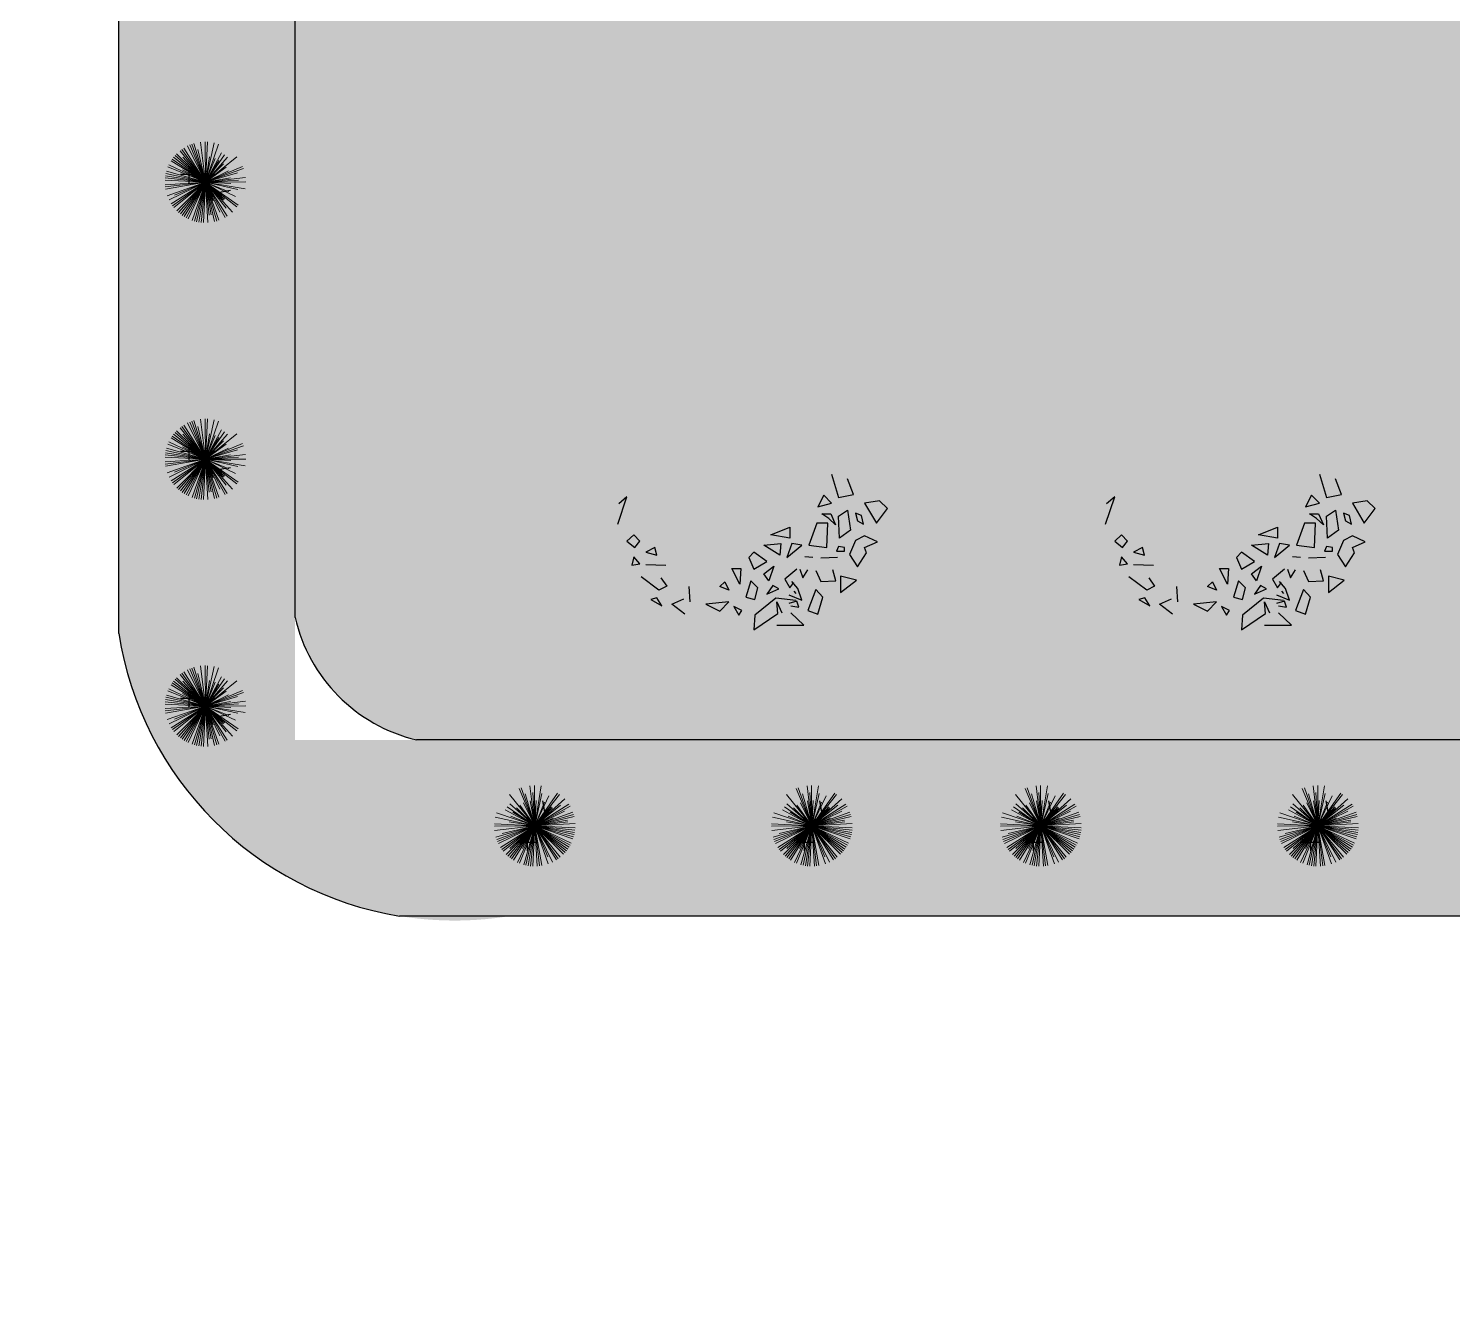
# Model space of a CAD drawing. Header units: millimetres. Extents: x -1544140 to 7445918, y -1294905 to 2019878.
# Drawn here: x 1799601 to 1805004, y 49697 to 54579 of the extents above; entities that cross this region are included whole.
import ezdxf

# ---------------------------------------------------------------- set-up
doc = ezdxf.new("R2010")
doc.units = ezdxf.units.MM
doc.header["$MEASUREMENT"] = 0
doc.layers.add('marc det', color=74, linetype='Continuous', lineweight=18)
picture_1 = doc.add_image_def('image5.png', size_in_pixel=(1482, 826))

msp = doc.modelspace()

# ---------------------------------------------------------------- hatches: boundary and pattern name
at = {"true_color": 0x8dc133, "transparency": 33554687}
h = msp.add_hatch(color=65, dxfattribs=at)
h.dxf.hatch_style = 1
h.paths.add_polyline_path([(1810147.4, 52025.1, -0.388077), (1809423.5, 51209.9), (1801426.5, 51209.9, -0.416277), (1799943.5, 52282.1), (1799943.5, 57426, -0.394381), (1800888.2, 59071.8), (1808831.8, 59071.8, -0.352206), (1810147.4, 58038.5)])
h.paths.add_polyline_path([(1800612.1, 51878.5), (1800612.1, 58403.1), (1809478.7, 58403.1), (1809478.7, 51878.5)], flags=16)
at = {"true_color": 0xb8d93f, "transparency": 33554687}
h = msp.add_hatch(color=63, dxfattribs=at)
h.dxf.hatch_style = 1
h.paths.add_polyline_path([(1809478.7, 57948.7, 0.326949), (1808836.3, 58403.1), (1801005.5, 58403.1, 0.386529), (1800612.1, 57516.1), (1800612.1, 52343.8, 0.417198), (1801362, 51878.5), (1809374.1, 51878.5, 0.351898), (1809478.7, 52018.4)])
at = {"layer": 'marc det'}
for points in [[(1802082, 53245.1), (1801981.5, 53218.2), (1801948.4, 53175.8), (1801887.9, 53090.6), (1801824.1, 53083.2), (1801815.5, 53009.7), (1801840.1, 52978.7), (1801821.6, 52932), (1801751.1, 52799.8), (1801773.9, 52754), (1801812.7, 52697.1), (1801813.3, 52647), (1801736.4, 52617.5), (1801843.6, 52609.9), (1801830.3, 52560.7), (1801865, 52524.5), (1801869.4, 52478.7), (1801922.2, 52420.9), (1801939.5, 52356.2), (1801988.2, 52319.1), (1802023.6, 52326.1), (1802070.3, 52299.4), (1802091.4, 52239), (1802106.3, 52163), (1802122.7, 52220), (1802173.4, 52265.9), (1802237.1, 52246.1), (1802279.3, 52218.6), (1802331.1, 52235.9), (1802386.3, 52236), (1802421.6, 52196.3), (1802435.6, 52242.1), (1802493.5, 52275), (1802553.8, 52272.6), (1802616.8, 52302.9), (1802635.9, 52346.1), (1802669.3, 52363.4), (1802713.6, 52372.1), (1802729.3, 52432.6), (1802759.2, 52467.2), (1802840.3, 52476), (1802902.6, 52463.1), (1802849.5, 52499.3), (1802809.7, 52538.1), (1802811.7, 52574.4), (1802847.9, 52624.6), (1802877.5, 52684.2), (1802872.4, 52733.4), (1802881, 52853.5), (1802981.1, 52905.5), (1802858.5, 52897.5), (1802824.5, 52953.6), (1802818.8, 53006.2), (1802781.7, 53077.9), (1802737.4, 53115.8), (1802717, 53172.7), (1802671.7, 53192.5), (1802612.8, 53234.8), (1802564.2, 53230), (1802565.5, 53311.5), (1802513.8, 53247.5), (1802494.7, 53297.6), (1802469.2, 53310.5), (1802407.7, 53328.6), (1802394.9, 53313.8), (1802281.5, 53305.9), (1802250.2, 53324.8), (1802194.7, 53303.1), (1802152.1, 53309.1), (1802108.9, 53365.2), (1802068.8, 53429), (1802085.4, 53367.7), (1802102.4, 53281.4)], [(1803932.5, 53245.1), (1803832, 53218.2), (1803799, 53175.8), (1803738.4, 53090.6), (1803674.7, 53083.2), (1803666.1, 53009.7), (1803690.6, 52978.7), (1803672.2, 52932), (1803601.6, 52799.8), (1803624.4, 52754), (1803663.2, 52697.1), (1803663.9, 52647), (1803586.9, 52617.5), (1803694.2, 52609.9), (1803680.9, 52560.7), (1803715.6, 52524.5), (1803720, 52478.7), (1803772.8, 52420.9), (1803790.1, 52356.2), (1803838.8, 52319.1), (1803874.2, 52326.1), (1803920.8, 52299.4), (1803941.9, 52239), (1803956.9, 52163), (1803973.2, 52220), (1804024, 52265.9), (1804087.7, 52246.1), (1804129.9, 52218.6), (1804181.6, 52235.9), (1804236.8, 52236), (1804272.2, 52196.3), (1804286.2, 52242.1), (1804344.1, 52275), (1804404.4, 52272.6), (1804467.4, 52302.9), (1804486.5, 52346.1), (1804519.9, 52363.4), (1804564.1, 52372.1), (1804579.8, 52432.6), (1804609.8, 52467.2), (1804690.9, 52476), (1804753.2, 52463.1), (1804700.1, 52499.3), (1804660.2, 52538.1), (1804662.3, 52574.4), (1804698.4, 52624.6), (1804728.1, 52684.2), (1804723, 52733.4), (1804731.6, 52853.5), (1804831.7, 52905.5), (1804709.1, 52897.5), (1804675.1, 52953.6), (1804669.3, 53006.2), (1804632.2, 53077.9), (1804588, 53115.8), (1804567.6, 53172.7), (1804522.3, 53192.5), (1804463.4, 53234.8), (1804414.8, 53230), (1804416.1, 53311.5), (1804364.3, 53247.5), (1804345.3, 53297.6), (1804319.7, 53310.5), (1804258.2, 53328.6), (1804245.5, 53313.8), (1804132.1, 53305.9), (1804100.8, 53324.8), (1804045.3, 53303.1), (1804002.7, 53309.1), (1803959.5, 53365.2), (1803919.3, 53429), (1803936, 53367.7), (1803953, 53281.4)]]:
    msp.add_hatch(color=102, dxfattribs=at).paths.add_polyline_path(points)

# ---------------------------------------------------------------- linework, layer by layer
at = {"color": 116, "true_color": 0x136734}
for p, q in [((1800209.6, 54056.9), (1800209.6, 53991.9)), ((1800242.2, 54024.4), (1800177.1, 54024.4)), ((1800242.2, 52972.8), (1800177.1, 52972.8)), ((1800209.6, 53005.3), (1800209.6, 52940.3)), ((1800242.2, 52036), (1800177.1, 52036)), ((1800209.6, 52068.5), (1800209.6, 52003.5)), ((1801492.5, 51522.6), (1801492.5, 51457.5)), ((1802544.1, 51522.6), (1802544.1, 51457.5)), ((1803412.8, 51522.6), (1803412.8, 51457.5)), ((1804464.4, 51522.6), (1804464.4, 51457.5)), ((1801460, 51490), (1801525.1, 51490)), ((1802511.6, 51490), (1802576.7, 51490)), ((1803380.3, 51490), (1803445.4, 51490)), ((1804431.9, 51490), (1804497, 51490))]:
    msp.add_line(p, q, dxfattribs=at)
at = {"color": 116, "lineweight": -2, "true_color": 0x136734}
for p, q in [((1800317.9, 53956.2), (1800367, 53964.8)), ((1800317.9, 52904.6), (1800367, 52913.2)), ((1800317.9, 51967.8), (1800367, 51976.4)), ((1801560.8, 51598.3), (1801552.1, 51647.4)), ((1802612.4, 51598.3), (1802603.7, 51647.4)), ((1803481.1, 51598.3), (1803472.4, 51647.4)), ((1804532.7, 51598.3), (1804524, 51647.4))]:
    msp.add_line(p, q, dxfattribs=at)
at = {"color": 96}
for p, q in [((1802648.1, 52887.1), (1802674.7, 52798.4)), ((1802731.5, 52810.2), (1802708.8, 52869.3)), ((1804498.7, 52887.1), (1804525.2, 52798.4)), ((1804582.1, 52810.2), (1804559.4, 52869.3)), ((1801837.3, 52697.9), (1801871.4, 52801.4)), ((1801871.4, 52801.4), (1801841.1, 52774.7)), ((1802617.8, 52807.3), (1802595.1, 52762.9)), ((1802648.1, 52777.7), (1802617.8, 52807.3)), ((1802674.7, 52798.4), (1802731.5, 52810.2)), ((1803687.8, 52697.9), (1803722, 52801.4)), ((1803722, 52801.4), (1803691.6, 52774.7)), ((1804468.4, 52807.3), (1804445.7, 52762.9)), ((1804498.7, 52777.7), (1804468.4, 52807.3)), ((1804525.2, 52798.4), (1804582.1, 52810.2)), ((1802595.1, 52762.9), (1802648.1, 52777.7)), ((1802674.7, 52727.4), (1802708.8, 52751.1)), ((1802708.8, 52751.1), (1802720.1, 52674.3)), ((1802761.8, 52730.4), (1802739.1, 52739.3)), ((1802739.1, 52739.3), (1802746.7, 52709.8)), ((1802830, 52786.6), (1802773.2, 52777.7)), ((1802773.2, 52777.7), (1802818.7, 52700.9)), ((1802818.7, 52700.9), (1802860.4, 52757)), ((1802860.4, 52757), (1802830, 52786.6)), ((1804445.7, 52762.9), (1804498.7, 52777.7)), ((1804525.2, 52727.4), (1804559.4, 52751.1)), ((1804559.4, 52751.1), (1804570.7, 52674.3)), ((1804612.4, 52730.4), (1804589.7, 52739.3)), ((1804589.7, 52739.3), (1804597.2, 52709.8)), ((1804680.6, 52786.6), (1804623.8, 52777.7)), ((1804623.8, 52777.7), (1804669.2, 52700.9)), ((1804669.2, 52700.9), (1804710.9, 52757)), ((1804710.9, 52757), (1804680.6, 52786.6)), ((1802417, 52656.5), (1802489, 52686.1)), ((1802489, 52686.1), (1802489, 52644.7)), ((1802591.3, 52700.9), (1802561, 52618.1)), ((1802633, 52700.9), (1802591.3, 52700.9)), ((1802610.3, 52736.3), (1802644.4, 52736.3)), ((1802636.8, 52718.6), (1802610.3, 52736.3)), ((1802629.2, 52609.2), (1802633, 52700.9)), ((1802663.3, 52695), (1802636.8, 52718.6)), ((1802644.4, 52736.3), (1802663.3, 52695)), ((1802678.5, 52644.7), (1802674.7, 52727.4)), ((1802746.7, 52709.8), (1802769.4, 52697.9)), ((1802769.4, 52697.9), (1802761.8, 52730.4)), ((1804267.6, 52656.5), (1804339.6, 52686.1)), ((1804339.6, 52686.1), (1804339.6, 52644.7)), ((1804441.9, 52700.9), (1804411.6, 52618.1)), ((1804483.6, 52700.9), (1804441.9, 52700.9)), ((1804460.8, 52736.3), (1804494.9, 52736.3)), ((1804487.4, 52718.6), (1804460.8, 52736.3)), ((1804479.8, 52609.2), (1804483.6, 52700.9)), ((1804513.9, 52695), (1804487.4, 52718.6)), ((1804494.9, 52736.3), (1804513.9, 52695)), ((1804529.1, 52644.7), (1804525.2, 52727.4)), ((1804597.2, 52709.8), (1804620, 52697.9)), ((1804620, 52697.9), (1804612.4, 52730.4)), ((1801897.9, 52656.5), (1801871.4, 52632.9)), ((1801871.4, 52632.9), (1801901.7, 52609.2)), ((1801920.7, 52632.9), (1801897.9, 52656.5)), ((1801901.7, 52609.2), (1801920.7, 52632.9)), ((1802489, 52644.7), (1802417, 52656.5)), ((1802720.1, 52674.3), (1802678.5, 52644.7)), ((1802739.1, 52635.8), (1802716.4, 52582.7)), ((1802773.2, 52653.6), (1802739.1, 52635.8)), ((1802822.4, 52629.9), (1802773.2, 52653.6)), ((1802773.2, 52609.2), (1802822.4, 52629.9)), ((1803748.5, 52656.5), (1803722, 52632.9)), ((1803722, 52632.9), (1803752.3, 52609.2)), ((1803771.2, 52632.9), (1803748.5, 52656.5)), ((1803752.3, 52609.2), (1803771.2, 52632.9)), ((1804339.6, 52644.7), (1804267.6, 52656.5)), ((1804570.7, 52674.3), (1804529.1, 52644.7)), ((1804589.7, 52635.8), (1804566.9, 52582.7)), ((1804623.8, 52653.6), (1804589.7, 52635.8)), ((1804673, 52629.9), (1804623.8, 52653.6)), ((1804623.8, 52609.2), (1804673, 52629.9)), ((1801977.5, 52609.2), (1801943.4, 52591.5)), ((1801943.4, 52591.5), (1801985.1, 52579.7)), ((1801985.1, 52579.7), (1801977.5, 52609.2)), ((1802352.6, 52591.5), (1802333.7, 52570.8)), ((1802401.9, 52556), (1802352.6, 52591.5)), ((1802390.5, 52618.1), (1802454.9, 52624)), ((1802451.1, 52579.7), (1802390.5, 52618.1)), ((1802454.9, 52624), (1802451.1, 52579.7)), ((1802496.6, 52624), (1802477.7, 52570.8)), ((1802477.7, 52570.8), (1802534.5, 52618.1)), ((1802534.5, 52618.1), (1802496.6, 52624)), ((1802561, 52618.1), (1802629.2, 52609.2)), ((1802674.7, 52612.2), (1802667.1, 52594.4)), ((1802667.1, 52594.4), (1802697.4, 52594.4)), ((1802697.4, 52609.2), (1802674.7, 52612.2)), ((1802697.4, 52594.4), (1802697.4, 52609.2)), ((1802716.4, 52582.7), (1802746.7, 52535.4)), ((1802746.7, 52535.4), (1802780.8, 52588.6)), ((1802780.8, 52588.6), (1802773.2, 52609.2)), ((1803828, 52609.2), (1803794, 52591.5)), ((1803794, 52591.5), (1803835.6, 52579.7)), ((1803835.6, 52579.7), (1803828, 52609.2)), ((1804203.2, 52591.5), (1804184.2, 52570.8)), ((1804252.4, 52556), (1804203.2, 52591.5)), ((1804241.1, 52618.1), (1804305.5, 52624)), ((1804301.7, 52579.7), (1804241.1, 52618.1)), ((1804305.5, 52624), (1804301.7, 52579.7)), ((1804347.2, 52624), (1804328.2, 52570.8)), ((1804328.2, 52570.8), (1804385.1, 52618.1)), ((1804385.1, 52618.1), (1804347.2, 52624)), ((1804411.6, 52618.1), (1804479.8, 52609.2)), ((1804525.2, 52612.2), (1804517.7, 52594.4)), ((1804517.7, 52594.4), (1804548, 52594.4)), ((1804548, 52609.2), (1804525.2, 52612.2)), ((1804548, 52594.4), (1804548, 52609.2)), ((1804566.9, 52582.7), (1804597.2, 52535.4)), ((1804597.2, 52535.4), (1804631.4, 52588.6)), ((1804631.4, 52588.6), (1804623.8, 52609.2)), ((1801897.9, 52573.8), (1801890.3, 52541.3)), ((1801890.3, 52541.3), (1801920.7, 52547.2)), ((1801920.7, 52547.2), (1801897.9, 52573.8)), ((1801943.4, 52544.2), (1802019.2, 52541.3)), ((1802299.5, 52470.3), (1802269.2, 52529.5)), ((1802269.2, 52529.5), (1802303.4, 52529.5)), ((1802303.4, 52529.5), (1802299.5, 52470.3)), ((1802333.7, 52570.8), (1802352.6, 52526.5)), ((1802352.6, 52526.5), (1802401.9, 52556)), ((1802390.5, 52508.7), (1802428.4, 52538.3)), ((1802428.4, 52538.3), (1802409.5, 52482.2)), ((1802515.5, 52526.5), (1802470.1, 52488.1)), ((1802527.1, 52526.9), (1802538.5, 52494.4)), ((1802538.5, 52494.4), (1802557.5, 52524)), ((1802576.2, 52570.8), (1802545.8, 52573.8)), ((1802587.8, 52521), (1802606.7, 52479.6)), ((1802670.9, 52570.8), (1802606.5, 52567.9)), ((1802663.5, 52482.6), (1802652.1, 52524)), ((1803748.5, 52573.8), (1803740.9, 52541.3)), ((1803740.9, 52541.3), (1803771.2, 52547.2)), ((1803771.2, 52547.2), (1803748.5, 52573.8)), ((1803794, 52544.2), (1803869.7, 52541.3)), ((1804150.1, 52470.3), (1804119.8, 52529.5)), ((1804119.8, 52529.5), (1804153.9, 52529.5)), ((1804153.9, 52529.5), (1804150.1, 52470.3)), ((1804184.2, 52570.8), (1804203.2, 52526.5)), ((1804203.2, 52526.5), (1804252.4, 52556)), ((1804241.1, 52508.7), (1804278.9, 52538.3)), ((1804278.9, 52538.3), (1804260, 52482.2)), ((1804366.1, 52526.5), (1804320.6, 52488.1)), ((1804377.7, 52526.9), (1804389, 52494.4)), ((1804389, 52494.4), (1804408, 52524)), ((1804426.7, 52570.8), (1804396.4, 52573.8)), ((1804438.3, 52521), (1804457.2, 52479.6)), ((1804521.4, 52570.8), (1804457.1, 52567.9)), ((1804514.1, 52482.6), (1804502.7, 52524)), ((1801992.9, 52447.1), (1801924.7, 52497.3)), ((1802000.4, 52494.4), (1802023.2, 52461.9)), ((1802223.8, 52461.5), (1802242.7, 52479.2)), ((1802242.7, 52479.2), (1802257.9, 52446.7)), ((1802341.2, 52482.2), (1802322.3, 52420.1)), ((1802367.8, 52455.6), (1802341.2, 52482.2)), ((1802409.5, 52482.2), (1802390.5, 52508.7)), ((1802470.1, 52488.1), (1802489, 52455.6)), ((1802489, 52455.6), (1802504.2, 52476.2)), ((1802519.5, 52453), (1802496.8, 52479.6)), ((1802606.7, 52479.6), (1802663.5, 52482.6)), ((1802742.9, 52485.1), (1802682.3, 52499.9)), ((1802682.3, 52499.9), (1802682.3, 52437.8)), ((1802682.3, 52437.8), (1802742.9, 52485.1)), ((1803843.4, 52447.1), (1803775.2, 52497.3)), ((1803851, 52494.4), (1803873.7, 52461.9)), ((1804074.3, 52461.5), (1804093.3, 52479.2)), ((1804093.3, 52479.2), (1804108.4, 52446.7)), ((1804191.8, 52482.2), (1804172.9, 52420.1)), ((1804218.3, 52455.6), (1804191.8, 52482.2)), ((1804260, 52482.2), (1804241.1, 52508.7)), ((1804320.6, 52488.1), (1804339.6, 52455.6)), ((1804339.6, 52455.6), (1804354.8, 52476.2)), ((1804370.1, 52453), (1804347.4, 52479.6)), ((1804457.2, 52479.6), (1804514.1, 52482.6)), ((1804593.4, 52485.1), (1804532.8, 52499.9)), ((1804532.8, 52499.9), (1804532.8, 52437.8)), ((1804532.8, 52437.8), (1804593.4, 52485.1)), ((1801985.3, 52417.5), (1801962.5, 52411.6)), ((1802004.2, 52388), (1801985.3, 52417.5)), ((1802023.2, 52461.9), (1801992.9, 52447.1)), ((1802042.1, 52393.9), (1802087.6, 52414.6)), ((1802106.3, 52461.5), (1802110.1, 52402.4)), ((1802257.9, 52446.7), (1802223.8, 52461.5)), ((1802322.3, 52420.1), (1802356.4, 52411.2)), ((1802356.4, 52411.2), (1802367.8, 52455.6)), ((1802436, 52417.1), (1802356.4, 52352.1)), ((1802424.6, 52464.4), (1802401.9, 52431.9)), ((1802401.9, 52431.9), (1802447.3, 52452.6)), ((1802447.3, 52452.6), (1802424.6, 52464.4)), ((1802511.8, 52408.3), (1802436, 52417.1)), ((1802485.5, 52429.4), (1802534.7, 52408.7)), ((1802504.2, 52443.7), (1802511.8, 52434.9)), ((1802534.7, 52408.7), (1802519.5, 52453)), ((1802587.8, 52450), (1802557.5, 52370.2)), ((1802614.3, 52420.5), (1802587.8, 52450)), ((1802595.3, 52355.5), (1802614.3, 52420.5)), ((1803835.8, 52417.5), (1803813.1, 52411.6)), ((1803854.8, 52388), (1803835.8, 52417.5)), ((1803873.7, 52461.9), (1803843.4, 52447.1)), ((1803892.7, 52393.9), (1803938.1, 52414.6)), ((1803956.9, 52461.5), (1803960.6, 52402.4)), ((1804108.4, 52446.7), (1804074.3, 52461.5)), ((1804172.9, 52420.1), (1804206.9, 52411.2)), ((1804206.9, 52411.2), (1804218.3, 52455.6)), ((1804286.5, 52417.1), (1804206.9, 52352.1)), ((1804275.2, 52464.4), (1804252.4, 52431.9)), ((1804252.4, 52431.9), (1804297.9, 52452.6)), ((1804297.9, 52452.6), (1804275.2, 52464.4)), ((1804362.3, 52408.3), (1804286.5, 52417.1)), ((1804336, 52429.4), (1804385.2, 52408.7)), ((1804354.8, 52443.7), (1804362.3, 52434.9)), ((1804385.2, 52408.7), (1804370.1, 52453)), ((1804438.3, 52450), (1804408, 52370.2)), ((1804464.8, 52420.5), (1804438.3, 52450)), ((1804445.9, 52355.5), (1804464.8, 52420.5)), ((1801962.5, 52411.6), (1802004.2, 52388)), ((1802091.3, 52355.5), (1802042.1, 52393.9)), ((1802257.9, 52402.4), (1802170.7, 52393.5)), ((1802170.7, 52393.5), (1802223.8, 52366.9)), ((1802223.8, 52366.9), (1802257.9, 52402.4)), ((1802307.2, 52369.8), (1802276.8, 52384.6)), ((1802276.8, 52384.6), (1802295.8, 52352.1)), ((1802295.8, 52352.1), (1802307.2, 52369.8)), ((1802443.5, 52358), (1802439.8, 52402.4)), ((1802439.8, 52402.4), (1802458.7, 52361)), ((1802515.8, 52405.7), (1802485.5, 52396.9)), ((1802493, 52388), (1802523.3, 52382.1)), ((1802542.3, 52314.1), (1802493, 52361.4)), ((1802523.3, 52382.1), (1802515.8, 52405.7)), ((1802557.5, 52370.2), (1802595.3, 52355.5)), ((1803813.1, 52411.6), (1803854.8, 52388)), ((1803941.9, 52355.5), (1803892.7, 52393.9)), ((1804108.4, 52402.4), (1804021.3, 52393.5)), ((1804021.3, 52393.5), (1804074.3, 52366.9)), ((1804074.3, 52366.9), (1804108.4, 52402.4)), ((1804157.7, 52369.8), (1804127.4, 52384.6)), ((1804127.4, 52384.6), (1804146.3, 52352.1)), ((1804146.3, 52352.1), (1804157.7, 52369.8)), ((1804294.1, 52358), (1804290.3, 52402.4)), ((1804290.3, 52402.4), (1804309.2, 52361)), ((1804366.3, 52405.7), (1804336, 52396.9)), ((1804343.6, 52388), (1804373.9, 52382.1)), ((1804392.8, 52314.1), (1804343.6, 52361.4)), ((1804373.9, 52382.1), (1804366.3, 52405.7)), ((1804408, 52370.2), (1804445.9, 52355.5)), ((1802352.6, 52295.9), (1802443.5, 52358)), ((1802356.4, 52352.1), (1802352.6, 52295.9)), ((1802440, 52314.1), (1802542.3, 52314.1)), ((1804203.2, 52295.9), (1804294.1, 52358)), ((1804206.9, 52352.1), (1804203.2, 52295.9)), ((1804290.5, 52314.1), (1804392.8, 52314.1))]:
    msp.add_line(p, q, dxfattribs=at)
for points in [[(1799943.5, 52282.1), (1799943.5, 58060.4)], [(1800612.1, 52343.8), (1800612.1, 57970.3)], [(1809374.1, 51878.5), (1801072.7, 51878.5)], [(1809423.5, 51209.9), (1801008.1, 51209.9)]]:
    msp.add_lwpolyline(points)
for radius, start, end in [(620.8, 192.8886, 256.5281), (1289.5, 188.9332, 260.6635)]:
    msp.add_arc((1801217.3, 52482.3), radius, start, end)
at = {"layer": 'marc det', "color": 116, "true_color": 0x136734}
for p, q in [((1800271.9, 53995.4), (1800228.6, 54142.6)), ((1800271.9, 53995.4), (1800253.8, 54147.7)), ((1800271.9, 53995.4), (1800271, 54148.8)), ((1800271.9, 53995.4), (1800279.6, 54148.6)), ((1800271.9, 53995.4), (1800305.1, 54145.2)), ((1800271.9, 53995.4), (1800151.4, 54090.3)), ((1800271.9, 53995.4), (1800156.9, 54096.9)), ((1800271.9, 53995.4), (1800162.8, 54103.2)), ((1800271.9, 53995.4), (1800175.6, 54114.8)), ((1800271.9, 53995.4), (1800182.4, 54120)), ((1800271.9, 53995.4), (1800186.2, 54090.1)), ((1800271.9, 53995.4), (1800189.5, 54124.8)), ((1800271.9, 53995.4), (1800204.5, 54133.2)), ((1800271.9, 53995.4), (1800212.4, 54136.8)), ((1800271.9, 53995.4), (1800220.4, 54139.9)), ((1800271.9, 53995.4), (1800242.8, 54119.6)), ((1800271.9, 53995.4), (1800321.7, 54140.5)), ((1800271.9, 53995.4), (1800332.7, 54107)), ((1800271.9, 53995.4), (1800344.7, 54099.4)), ((1800344.7, 54099.4), (1800271.9, 53995.4)), ((1800271.9, 53995.4), (1800287.7, 54092.2)), ((1800271.9, 53995.4), (1800391.2, 54091.8)), ((1800271.9, 53995.4), (1800355.9, 54090.5)), ((1800271.9, 53995.4), (1800124.3, 54037)), ((1800271.9, 53995.4), (1800129.8, 54053.3)), ((1800271.9, 53995.4), (1800133.3, 54061.2)), ((1800271.9, 53995.4), (1800141.5, 54076.3)), ((1800146.3, 54083.4), (1800271.9, 53995.4)), ((1800271.9, 53995.4), (1800146.3, 54083.4)), ((1800271.9, 53995.4), (1800185.6, 54042.5)), ((1800271.9, 53995.4), (1800308.8, 54086.1)), ((1800271.9, 53995.4), (1800323.4, 54078.5)), ((1800271.9, 53995.4), (1800340.4, 54064.8)), ((1800271.9, 53995.4), (1800413.2, 54055)), ((1800271.9, 53995.4), (1800350.9, 54052.2)), ((1800271.9, 53995.4), (1800416.3, 54047)), ((1800271.9, 53995.4), (1800359.2, 54038.1)), ((1800271.9, 53995.4), (1800118.7, 54003.1)), ((1800271.9, 53995.4), (1800118.8, 53985.9)), ((1800271.9, 53995.4), (1800119.4, 54011.7)), ((1800271.9, 53995.4), (1800119.6, 53977.4)), ((1800271.9, 53995.4), (1800120.5, 54020.2)), ((1800271.9, 53995.4), (1800120.8, 53968.8)), ((1800271.9, 53995.4), (1800122.2, 54028.7)), ((1800271.9, 53995.4), (1800127.4, 53943.9)), ((1800271.9, 53995.4), (1800134.1, 53928.1)), ((1800271.9, 53995.4), (1800142.5, 53913.1)), ((1800271.9, 53995.4), (1800147.3, 53905.9)), ((1800271.9, 53995.4), (1800152.6, 53899.1)), ((1800271.9, 53995.4), (1800154.8, 53946.1)), ((1800271.9, 53995.4), (1800164.1, 53886.3)), ((1800271.9, 53995.4), (1800170.4, 53880.5)), ((1800271.9, 53995.4), (1800177, 53875)), ((1800183.9, 53869.8), (1800271.9, 53995.4)), ((1800271.9, 53995.4), (1800191.1, 53865.1)), ((1800271.9, 53995.4), (1800198.5, 53860.8)), ((1800271.9, 53995.4), (1800206.2, 53856.9)), ((1800271.9, 53995.4), (1800222.1, 53850.4)), ((1800271.9, 53995.4), (1800230.3, 53847.8)), ((1800271.9, 53995.4), (1800238.7, 53845.7)), ((1800271.9, 53995.4), (1800247.1, 53844.1)), ((1800271.9, 53995.4), (1800255.6, 53842.9)), ((1800271.9, 53995.4), (1800264.2, 53842.3)), ((1800270.2, 53996.9), (1800395.8, 53908.9)), ((1800270.2, 53996.9), (1800390.7, 53902)), ((1800395.8, 53908.9), (1800270.2, 53996.9)), ((1800271.9, 53995.4), (1800393.1, 54031.1)), ((1800271.9, 53995.4), (1800424.2, 54013.5)), ((1800271.9, 53995.4), (1800367.4, 54012.3)), ((1800271.9, 53995.4), (1800397.9, 54003.3)), ((1800271.9, 53995.4), (1800425.2, 53996.4)), ((1800271.9, 53995.4), (1800286.7, 53870.3)), ((1800271.9, 53995.4), (1800281.4, 53842.4)), ((1800271.9, 53995.4), (1800293.7, 53871.3)), ((1800271.9, 53995.4), (1800323.4, 53851)), ((1800271.9, 53995.4), (1800315.2, 53848.3)), ((1800271.9, 53995.4), (1800306.9, 53846.1)), ((1800271.9, 53995.4), (1800346.9, 53861.7)), ((1800271.9, 53995.4), (1800327.2, 53882.3)), ((1800271.9, 53995.4), (1800354.3, 53866.1)), ((1800271.9, 53995.4), (1800368.6, 53990.6)), ((1800271.9, 53995.4), (1800423.2, 53970.6)), ((1800271.9, 53995.4), (1800394.9, 53968.1)), ((1800271.9, 53995.4), (1800361.4, 53959)), ((1800271.9, 53995.4), (1800301.7, 53924.8)), ((1800271.9, 53995.4), (1800340.6, 53927.6)), ((1800271.9, 53995.4), (1800344.3, 53931.5)), ((1800271.9, 53995.4), (1800385.7, 53941.5)), ((1800271.9, 53995.4), (1800351, 53897.5)), ((1800271.9, 53995.4), (1800374.8, 53881.7)), ((1800271.9, 52943.8), (1800175.6, 53063.2)), ((1800271.9, 52943.8), (1800182.4, 53068.4)), ((1800271.9, 52943.8), (1800189.5, 53073.2)), ((1800271.9, 52943.8), (1800204.5, 53081.6)), ((1800271.9, 52943.8), (1800212.4, 53085.2)), ((1800271.9, 52943.8), (1800220.4, 53088.3)), ((1800271.9, 52943.8), (1800228.6, 53091)), ((1800271.9, 52943.8), (1800242.8, 53068)), ((1800271.9, 52943.8), (1800253.8, 53096.1)), ((1800271.9, 52943.8), (1800271, 53097.2)), ((1800271.9, 52943.8), (1800279.6, 53097)), ((1800271.9, 52943.8), (1800305.1, 53093.6)), ((1800271.9, 52943.8), (1800321.7, 53088.9)), ((1800271.9, 52943.8), (1800133.3, 53009.6)), ((1800271.9, 52943.8), (1800141.5, 53024.7)), ((1800146.3, 53031.8), (1800271.9, 52943.8)), ((1800271.9, 52943.8), (1800146.3, 53031.8)), ((1800271.9, 52943.8), (1800151.4, 53038.7)), ((1800271.9, 52943.8), (1800156.9, 53045.3)), ((1800271.9, 52943.8), (1800162.8, 53051.6)), ((1800271.9, 52943.8), (1800186.2, 53038.5)), ((1800271.9, 52943.8), (1800332.7, 53055.4)), ((1800271.9, 52943.8), (1800344.7, 53047.8)), ((1800344.7, 53047.8), (1800271.9, 52943.8)), ((1800271.9, 52943.8), (1800287.7, 53040.6)), ((1800271.9, 52943.8), (1800391.2, 53040.2)), ((1800271.9, 52943.8), (1800355.9, 53038.9)), ((1800271.9, 52943.8), (1800308.8, 53034.5)), ((1800271.9, 52943.8), (1800323.4, 53026.9)), ((1800271.9, 52943.8), (1800340.4, 53013.2)), ((1800271.9, 52943.8), (1800119.4, 52960.1)), ((1800271.9, 52943.8), (1800120.5, 52968.6)), ((1800271.9, 52943.8), (1800122.2, 52977.1)), ((1800271.9, 52943.8), (1800124.3, 52985.4)), ((1800271.9, 52943.8), (1800129.8, 53001.7)), ((1800271.9, 52943.8), (1800185.6, 52990.9)), ((1800271.9, 52943.8), (1800413.2, 53003.4)), ((1800271.9, 52943.8), (1800350.9, 53000.6)), ((1800271.9, 52943.8), (1800416.3, 52995.4)), ((1800271.9, 52943.8), (1800359.2, 52986.5)), ((1800271.9, 52943.8), (1800393.1, 52979.6)), ((1800271.9, 52943.8), (1800424.2, 52961.9)), ((1800271.9, 52943.8), (1800367.4, 52960.7)), ((1800271.9, 52943.8), (1800118.7, 52951.5)), ((1800271.9, 52943.8), (1800118.8, 52934.3)), ((1800271.9, 52943.8), (1800119.6, 52925.8)), ((1800271.9, 52943.8), (1800120.8, 52917.2)), ((1800271.9, 52943.8), (1800127.4, 52892.3)), ((1800271.9, 52943.8), (1800134.1, 52876.5)), ((1800271.9, 52943.8), (1800142.5, 52861.5)), ((1800271.9, 52943.8), (1800147.3, 52854.3)), ((1800271.9, 52943.8), (1800152.6, 52847.5)), ((1800271.9, 52943.8), (1800154.8, 52894.5)), ((1800271.9, 52943.8), (1800164.1, 52834.7)), ((1800271.9, 52943.8), (1800170.4, 52828.9)), ((1800271.9, 52943.8), (1800177, 52823.4)), ((1800183.9, 52818.2), (1800271.9, 52943.8)), ((1800271.9, 52943.8), (1800191.1, 52813.5)), ((1800271.9, 52943.8), (1800198.5, 52809.2)), ((1800271.9, 52943.8), (1800206.2, 52805.3)), ((1800271.9, 52943.8), (1800222.1, 52798.8)), ((1800271.9, 52943.8), (1800230.3, 52796.2)), ((1800271.9, 52943.8), (1800238.7, 52794.1)), ((1800271.9, 52943.8), (1800247.1, 52792.5)), ((1800271.9, 52943.8), (1800255.6, 52791.3)), ((1800271.9, 52943.8), (1800264.2, 52790.7)), ((1800270.2, 52945.3), (1800395.8, 52857.3)), ((1800270.2, 52945.3), (1800390.7, 52850.4)), ((1800395.8, 52857.3), (1800270.2, 52945.3)), ((1800271.9, 52943.8), (1800397.9, 52951.7)), ((1800271.9, 52943.8), (1800425.2, 52944.8)), ((1800271.9, 52943.8), (1800286.7, 52818.7)), ((1800271.9, 52943.8), (1800281.4, 52790.8)), ((1800271.9, 52943.8), (1800293.7, 52819.7)), ((1800271.9, 52943.8), (1800323.4, 52799.4)), ((1800271.9, 52943.8), (1800315.2, 52796.7)), ((1800271.9, 52943.8), (1800306.9, 52794.5)), ((1800271.9, 52943.8), (1800346.9, 52810.1)), ((1800271.9, 52943.8), (1800327.2, 52830.7)), ((1800271.9, 52943.8), (1800354.3, 52814.5)), ((1800271.9, 52943.8), (1800368.6, 52939)), ((1800271.9, 52943.8), (1800423.2, 52919)), ((1800271.9, 52943.8), (1800394.9, 52916.5)), ((1800271.9, 52943.8), (1800361.4, 52907.4)), ((1800271.9, 52943.8), (1800301.7, 52873.2)), ((1800271.9, 52943.8), (1800340.6, 52876)), ((1800271.9, 52943.8), (1800344.3, 52879.9)), ((1800271.9, 52943.8), (1800385.7, 52889.9)), ((1800271.9, 52943.8), (1800351, 52845.9)), ((1800271.9, 52943.8), (1800374.8, 52830.1)), ((1800271.9, 52007), (1800204.5, 52144.8)), ((1800271.9, 52007), (1800212.4, 52148.4)), ((1800271.9, 52007), (1800220.4, 52151.5)), ((1800271.9, 52007), (1800228.6, 52154.2)), ((1800271.9, 52007), (1800253.8, 52159.3)), ((1800271.9, 52007), (1800271, 52160.4)), ((1800271.9, 52007), (1800279.6, 52160.2)), ((1800271.9, 52007), (1800305.1, 52156.8)), ((1800271.9, 52007), (1800321.7, 52152.1)), ((1800146.3, 52095), (1800271.9, 52007)), ((1800271.9, 52007), (1800146.3, 52095)), ((1800271.9, 52007), (1800151.4, 52102)), ((1800271.9, 52007), (1800156.9, 52108.6)), ((1800271.9, 52007), (1800162.8, 52114.8)), ((1800271.9, 52007), (1800175.6, 52126.4)), ((1800271.9, 52007), (1800182.4, 52131.6)), ((1800271.9, 52007), (1800186.2, 52101.7)), ((1800271.9, 52007), (1800189.5, 52136.4)), ((1800271.9, 52007), (1800242.8, 52131.2)), ((1800271.9, 52007), (1800332.7, 52118.6)), ((1800271.9, 52007), (1800344.7, 52111)), ((1800344.7, 52111), (1800271.9, 52007)), ((1800271.9, 52007), (1800287.7, 52103.8)), ((1800271.9, 52007), (1800391.2, 52103.4)), ((1800271.9, 52007), (1800355.9, 52102.2)), ((1800271.9, 52007), (1800308.8, 52097.7)), ((1800271.9, 52007), (1800323.4, 52090.1)), ((1800271.9, 52007), (1800122.2, 52040.3)), ((1800271.9, 52007), (1800124.3, 52048.6)), ((1800271.9, 52007), (1800129.8, 52064.9)), ((1800271.9, 52007), (1800133.3, 52072.8)), ((1800271.9, 52007), (1800141.5, 52087.9)), ((1800271.9, 52007), (1800185.6, 52054.1)), ((1800271.9, 52007), (1800340.4, 52076.4)), ((1800271.9, 52007), (1800413.2, 52066.6)), ((1800271.9, 52007), (1800350.9, 52063.9)), ((1800271.9, 52007), (1800416.3, 52058.6)), ((1800271.9, 52007), (1800359.2, 52049.7)), ((1800271.9, 52007), (1800393.1, 52042.8)), ((1800271.9, 52007), (1800118.7, 52014.7)), ((1800271.9, 52007), (1800118.8, 51997.5)), ((1800271.9, 52007), (1800119.4, 52023.3)), ((1800271.9, 52007), (1800119.6, 51989)), ((1800271.9, 52007), (1800120.5, 52031.8)), ((1800271.9, 52007), (1800120.8, 51980.5)), ((1800271.9, 52007), (1800127.4, 51955.5)), ((1800271.9, 52007), (1800134.1, 51939.7)), ((1800271.9, 52007), (1800142.5, 51924.7)), ((1800271.9, 52007), (1800147.3, 51917.6)), ((1800271.9, 52007), (1800152.6, 51910.7)), ((1800271.9, 52007), (1800154.8, 51957.7)), ((1800271.9, 52007), (1800164.1, 51898)), ((1800271.9, 52007), (1800170.4, 51892.1)), ((1800271.9, 52007), (1800177, 51886.6)), ((1800183.9, 51881.4), (1800271.9, 52007)), ((1800271.9, 52007), (1800191.1, 51876.7)), ((1800271.9, 52007), (1800198.5, 51872.4)), ((1800271.9, 52007), (1800206.2, 51868.5)), ((1800271.9, 52007), (1800222.1, 51862)), ((1800271.9, 52007), (1800230.3, 51859.4)), ((1800271.9, 52007), (1800238.7, 51857.3)), ((1800271.9, 52007), (1800247.1, 51855.7)), ((1800271.9, 52007), (1800255.6, 51854.5)), ((1800271.9, 52007), (1800264.2, 51853.9)), ((1800270.2, 52008.5), (1800395.8, 51920.5)), ((1800270.2, 52008.5), (1800390.7, 51913.6)), ((1800395.8, 51920.5), (1800270.2, 52008.5)), ((1800271.9, 52007), (1800424.2, 52025.1)), ((1800271.9, 52007), (1800367.4, 52023.9)), ((1800271.9, 52007), (1800397.9, 52014.9)), ((1800271.9, 52007), (1800425.2, 52008)), ((1800271.9, 52007), (1800286.7, 51881.9)), ((1800271.9, 52007), (1800281.4, 51854)), ((1800271.9, 52007), (1800293.7, 51882.9)), ((1800271.9, 52007), (1800323.4, 51862.6)), ((1800271.9, 52007), (1800315.2, 51859.9)), ((1800271.9, 52007), (1800306.9, 51857.7)), ((1800271.9, 52007), (1800346.9, 51873.3)), ((1800271.9, 52007), (1800327.2, 51893.9)), ((1800271.9, 52007), (1800354.3, 51877.7)), ((1800271.9, 52007), (1800368.6, 52002.2)), ((1800271.9, 52007), (1800423.2, 51982.3)), ((1800271.9, 52007), (1800394.9, 51979.7)), ((1800271.9, 52007), (1800361.4, 51970.6)), ((1800271.9, 52007), (1800301.7, 51936.4)), ((1800271.9, 52007), (1800340.6, 51939.2)), ((1800271.9, 52007), (1800344.3, 51943.1)), ((1800271.9, 52007), (1800385.7, 51953.1)), ((1800271.9, 52007), (1800351, 51909.1)), ((1800271.9, 52007), (1800374.8, 51893.3)), ((1801521.5, 51552.3), (1801425.2, 51671.6)), ((1801521.5, 51552.3), (1801462, 51693.6)), ((1801521.5, 51552.3), (1801470, 51696.7)), ((1801521.5, 51552.3), (1801485.8, 51673.5)), ((1801521.5, 51552.3), (1801503.4, 51704.6)), ((1801521.5, 51552.3), (1801513.7, 51678.3)), ((1801520.1, 51550.6), (1801608.1, 51676.2)), ((1801608.1, 51676.2), (1801520.1, 51550.6)), ((1801520.1, 51550.6), (1801615, 51671.1)), ((1801521.5, 51552.3), (1801520.6, 51705.7)), ((1801521.5, 51552.3), (1801546.3, 51703.6)), ((1801521.5, 51552.3), (1801548.8, 51675.3)), ((1801521.5, 51552.3), (1801575.5, 51666.1)), ((1802573.1, 51552.3), (1802476.8, 51671.6)), ((1802573.1, 51552.3), (1802513.6, 51693.6)), ((1802573.1, 51552.3), (1802521.6, 51696.7)), ((1802573.1, 51552.3), (1802537.4, 51673.5)), ((1802573.1, 51552.3), (1802555, 51704.6)), ((1802573.1, 51552.3), (1802565.3, 51678.3)), ((1802571.7, 51550.6), (1802659.7, 51676.2)), ((1802659.7, 51676.2), (1802571.7, 51550.6)), ((1802571.7, 51550.6), (1802666.6, 51671.1)), ((1802573.1, 51552.3), (1802572.2, 51705.7)), ((1802573.1, 51552.3), (1802597.9, 51703.6)), ((1802573.1, 51552.3), (1802600.4, 51675.3)), ((1802573.1, 51552.3), (1802627.1, 51666.1)), ((1803441.8, 51552.3), (1803345.5, 51671.6)), ((1803441.8, 51552.3), (1803382.3, 51693.6)), ((1803441.8, 51552.3), (1803390.3, 51696.7)), ((1803441.8, 51552.3), (1803406.1, 51673.5)), ((1803441.8, 51552.3), (1803423.7, 51704.6)), ((1803441.8, 51552.3), (1803434, 51678.3)), ((1803440.4, 51550.6), (1803528.4, 51676.2)), ((1803528.4, 51676.2), (1803440.4, 51550.6)), ((1803440.4, 51550.6), (1803535.3, 51671.1)), ((1803441.8, 51552.3), (1803440.9, 51705.7)), ((1803441.8, 51552.3), (1803466.6, 51703.6)), ((1803441.8, 51552.3), (1803469.1, 51675.3)), ((1803441.8, 51552.3), (1803495.8, 51666.1)), ((1804493.4, 51552.3), (1804397.1, 51671.6)), ((1804493.4, 51552.3), (1804433.9, 51693.6)), ((1804493.4, 51552.3), (1804441.9, 51696.7)), ((1804493.4, 51552.3), (1804457.7, 51673.5)), ((1804493.4, 51552.3), (1804475.3, 51704.6)), ((1804493.4, 51552.3), (1804485.6, 51678.3)), ((1804492, 51550.6), (1804580, 51676.2)), ((1804580, 51676.2), (1804492, 51550.6)), ((1804492, 51550.6), (1804586.9, 51671.1)), ((1804493.4, 51552.3), (1804492.5, 51705.7)), ((1804493.4, 51552.3), (1804518.2, 51703.6)), ((1804493.4, 51552.3), (1804520.7, 51675.3)), ((1804493.4, 51552.3), (1804547.4, 51666.1)), ((1801521.5, 51552.3), (1801376.5, 51602.1)), ((1801521.5, 51552.3), (1801409.9, 51613.1)), ((1801521.5, 51552.3), (1801417.5, 51625.1)), ((1801417.5, 51625.1), (1801521.5, 51552.3)), ((1801521.5, 51552.3), (1801426.4, 51636.3)), ((1801521.5, 51552.3), (1801438.5, 51603.8)), ((1801521.5, 51552.3), (1801452.2, 51620.8)), ((1801521.5, 51552.3), (1801464.7, 51631.4)), ((1801521.5, 51552.3), (1801478.8, 51639.6)), ((1801521.5, 51552.3), (1801504.7, 51647.8)), ((1801521.5, 51552.3), (1801635.3, 51655.2)), ((1801521.5, 51552.3), (1801526.4, 51649)), ((1801521.5, 51552.3), (1801558, 51641.8)), ((1801521.5, 51552.3), (1801650.9, 51634.7)), ((1801521.5, 51552.3), (1801619.5, 51631.4)), ((1801521.5, 51552.3), (1801655.3, 51627.3)), ((1801521.5, 51552.3), (1801585.4, 51624.7)), ((1801521.5, 51552.3), (1801589.4, 51621)), ((1801521.5, 51552.3), (1801634.6, 51607.6)), ((1801521.5, 51552.3), (1801666, 51603.8)), ((1802573.1, 51552.3), (1802428.1, 51602.1)), ((1802573.1, 51552.3), (1802461.5, 51613.1)), ((1802573.1, 51552.3), (1802469.1, 51625.1)), ((1802469.1, 51625.1), (1802573.1, 51552.3)), ((1802573.1, 51552.3), (1802478, 51636.3)), ((1802573.1, 51552.3), (1802490.1, 51603.8)), ((1802573.1, 51552.3), (1802503.8, 51620.8)), ((1802573.1, 51552.3), (1802516.3, 51631.4)), ((1802573.1, 51552.3), (1802530.4, 51639.6)), ((1802573.1, 51552.3), (1802556.3, 51647.8)), ((1802573.1, 51552.3), (1802686.9, 51655.2)), ((1802573.1, 51552.3), (1802578, 51649)), ((1802573.1, 51552.3), (1802609.6, 51641.8)), ((1802573.1, 51552.3), (1802702.5, 51634.7)), ((1802573.1, 51552.3), (1802671.1, 51631.4)), ((1802573.1, 51552.3), (1802706.9, 51627.3)), ((1802573.1, 51552.3), (1802637, 51624.7)), ((1802573.1, 51552.3), (1802641, 51621)), ((1802573.1, 51552.3), (1802686.2, 51607.6)), ((1802573.1, 51552.3), (1802717.6, 51603.8)), ((1803441.8, 51552.3), (1803296.8, 51602.1)), ((1803441.8, 51552.3), (1803330.2, 51613.1)), ((1803441.8, 51552.3), (1803337.8, 51625.1)), ((1803337.8, 51625.1), (1803441.8, 51552.3)), ((1803441.8, 51552.3), (1803346.7, 51636.3)), ((1803441.8, 51552.3), (1803358.8, 51603.8)), ((1803441.8, 51552.3), (1803372.5, 51620.8)), ((1803441.8, 51552.3), (1803385, 51631.4)), ((1803441.8, 51552.3), (1803399.1, 51639.6)), ((1803441.8, 51552.3), (1803425, 51647.8)), ((1803441.8, 51552.3), (1803555.6, 51655.2)), ((1803441.8, 51552.3), (1803446.7, 51649)), ((1803441.8, 51552.3), (1803478.3, 51641.8)), ((1803441.8, 51552.3), (1803571.2, 51634.7)), ((1803441.8, 51552.3), (1803539.8, 51631.4)), ((1803441.8, 51552.3), (1803575.6, 51627.3)), ((1803441.8, 51552.3), (1803505.7, 51624.7)), ((1803441.8, 51552.3), (1803509.7, 51621)), ((1803441.8, 51552.3), (1803554.9, 51607.6)), ((1803441.8, 51552.3), (1803586.3, 51603.8)), ((1804493.4, 51552.3), (1804348.4, 51602.1)), ((1804493.4, 51552.3), (1804381.8, 51613.1)), ((1804493.4, 51552.3), (1804389.4, 51625.1)), ((1804389.4, 51625.1), (1804493.4, 51552.3)), ((1804493.4, 51552.3), (1804398.3, 51636.3)), ((1804493.4, 51552.3), (1804410.4, 51603.8)), ((1804493.4, 51552.3), (1804424.1, 51620.8)), ((1804493.4, 51552.3), (1804436.6, 51631.4)), ((1804493.4, 51552.3), (1804450.7, 51639.6)), ((1804493.4, 51552.3), (1804476.6, 51647.8)), ((1804493.4, 51552.3), (1804607.2, 51655.2)), ((1804493.4, 51552.3), (1804498.3, 51649)), ((1804493.4, 51552.3), (1804529.9, 51641.8)), ((1804493.4, 51552.3), (1804622.8, 51634.7)), ((1804493.4, 51552.3), (1804591.4, 51631.4)), ((1804493.4, 51552.3), (1804627.2, 51627.3)), ((1804493.4, 51552.3), (1804557.3, 51624.7)), ((1804493.4, 51552.3), (1804561.3, 51621)), ((1804493.4, 51552.3), (1804606.5, 51607.6)), ((1804493.4, 51552.3), (1804637.9, 51603.8)), ((1801521.5, 51552.3), (1801368.2, 51551.4)), ((1801521.5, 51552.3), (1801368.3, 51560)), ((1801521.5, 51552.3), (1801369.2, 51534.2)), ((1801521.5, 51552.3), (1801371.8, 51585.5)), ((1801521.5, 51552.3), (1801374.4, 51509)), ((1801521.5, 51552.3), (1801377.1, 51500.8)), ((1801521.5, 51552.3), (1801380.2, 51492.8)), ((1801521.5, 51552.3), (1801383.7, 51484.9)), ((1801521.5, 51552.3), (1801392.2, 51469.9)), ((1801521.5, 51552.3), (1801397, 51462.8)), ((1801521.5, 51552.3), (1801397.3, 51523.2)), ((1801521.5, 51552.3), (1801402.2, 51456)), ((1801521.5, 51552.3), (1801413.7, 51443.2)), ((1801521.5, 51552.3), (1801420, 51437.3)), ((1801521.5, 51552.3), (1801424.8, 51568.1)), ((1801521.5, 51552.3), (1801426.6, 51431.8)), ((1801521.5, 51552.3), (1801426.8, 51466.6)), ((1801521.5, 51552.3), (1801430.9, 51589.2)), ((1801433.5, 51426.7), (1801521.5, 51552.3)), ((1801521.5, 51552.3), (1801433.5, 51426.7)), ((1801521.5, 51552.3), (1801440.7, 51421.9)), ((1801521.5, 51552.3), (1801455.8, 51413.7)), ((1801521.5, 51552.3), (1801463.7, 51410.3)), ((1801521.5, 51552.3), (1801474.5, 51466)), ((1801521.5, 51552.3), (1801479.9, 51404.7)), ((1801521.5, 51552.3), (1801488.3, 51402.6)), ((1801521.5, 51552.3), (1801496.7, 51400.9)), ((1801521.5, 51552.3), (1801505.3, 51399.8)), ((1801521.5, 51552.3), (1801513.8, 51399.1)), ((1801521.5, 51552.3), (1801668.6, 51595.6)), ((1801521.5, 51552.3), (1801670.8, 51587.3)), ((1801521.5, 51552.3), (1801592.2, 51582.1)), ((1801521.5, 51552.3), (1801645.6, 51574.1)), ((1801521.5, 51552.3), (1801646.7, 51567.2)), ((1801521.5, 51552.3), (1801674.6, 51561.8)), ((1801521.5, 51552.3), (1801674.7, 51544.6)), ((1801521.5, 51552.3), (1801573, 51407.8)), ((1801521.5, 51552.3), (1801539.6, 51400)), ((1801521.5, 51552.3), (1801548.1, 51401.2)), ((1801521.5, 51552.3), (1801531, 51399.2)), ((1801521.5, 51552.3), (1801570.8, 51435.2)), ((1801521.5, 51552.3), (1801588.9, 51414.5)), ((1801521.5, 51552.3), (1801603.9, 51422.9)), ((1801521.5, 51552.3), (1801611, 51427.7)), ((1801521.5, 51552.3), (1801617.9, 51433)), ((1801521.5, 51552.3), (1801630.6, 51444.5)), ((1801521.5, 51552.3), (1801636.5, 51450.8)), ((1801521.5, 51552.3), (1801642, 51457.4)), ((1801647.1, 51464.3), (1801521.5, 51552.3)), ((1801521.5, 51552.3), (1801651.9, 51471.5)), ((1801521.5, 51552.3), (1801656.2, 51478.9)), ((1801521.5, 51552.3), (1801660.1, 51486.6)), ((1801521.5, 51552.3), (1801671.2, 51519.1)), ((1801521.5, 51552.3), (1801672.9, 51527.5)), ((1801521.5, 51552.3), (1801674, 51536)), ((1801521.5, 51552.3), (1801666.6, 51502.5)), ((1801521.5, 51552.3), (1801669.1, 51510.7)), ((1802573.1, 51552.3), (1802419.8, 51551.4)), ((1802573.1, 51552.3), (1802419.9, 51560)), ((1802573.1, 51552.3), (1802420.8, 51534.2)), ((1802573.1, 51552.3), (1802423.4, 51585.5)), ((1802573.1, 51552.3), (1802426, 51509)), ((1802573.1, 51552.3), (1802428.7, 51500.8)), ((1802573.1, 51552.3), (1802431.8, 51492.8)), ((1802573.1, 51552.3), (1802435.3, 51484.9)), ((1802573.1, 51552.3), (1802443.8, 51469.9)), ((1802573.1, 51552.3), (1802448.6, 51462.8)), ((1802573.1, 51552.3), (1802448.9, 51523.2)), ((1802573.1, 51552.3), (1802453.8, 51456)), ((1802573.1, 51552.3), (1802465.3, 51443.2)), ((1802573.1, 51552.3), (1802471.6, 51437.3)), ((1802573.1, 51552.3), (1802476.4, 51568.1)), ((1802573.1, 51552.3), (1802478.2, 51431.8)), ((1802573.1, 51552.3), (1802478.4, 51466.6)), ((1802573.1, 51552.3), (1802482.5, 51589.2)), ((1802485.1, 51426.7), (1802573.1, 51552.3)), ((1802573.1, 51552.3), (1802485.1, 51426.7)), ((1802573.1, 51552.3), (1802492.3, 51421.9)), ((1802573.1, 51552.3), (1802507.4, 51413.7)), ((1802573.1, 51552.3), (1802515.3, 51410.3)), ((1802573.1, 51552.3), (1802526.1, 51466)), ((1802573.1, 51552.3), (1802531.5, 51404.7)), ((1802573.1, 51552.3), (1802539.9, 51402.6)), ((1802573.1, 51552.3), (1802548.3, 51400.9)), ((1802573.1, 51552.3), (1802556.9, 51399.8)), ((1802573.1, 51552.3), (1802565.4, 51399.1)), ((1802573.1, 51552.3), (1802720.2, 51595.6)), ((1802573.1, 51552.3), (1802722.4, 51587.3)), ((1802573.1, 51552.3), (1802643.8, 51582.1)), ((1802573.1, 51552.3), (1802697.2, 51574.1)), ((1802573.1, 51552.3), (1802698.3, 51567.2)), ((1802573.1, 51552.3), (1802726.2, 51561.8)), ((1802573.1, 51552.3), (1802726.3, 51544.6)), ((1802573.1, 51552.3), (1802624.6, 51407.8)), ((1802573.1, 51552.3), (1802591.2, 51400)), ((1802573.1, 51552.3), (1802599.7, 51401.2)), ((1802573.1, 51552.3), (1802582.6, 51399.2)), ((1802573.1, 51552.3), (1802622.4, 51435.2)), ((1802573.1, 51552.3), (1802640.5, 51414.5)), ((1802573.1, 51552.3), (1802655.5, 51422.9)), ((1802573.1, 51552.3), (1802662.6, 51427.7)), ((1802573.1, 51552.3), (1802669.5, 51433)), ((1802573.1, 51552.3), (1802682.2, 51444.5)), ((1802573.1, 51552.3), (1802688.1, 51450.8)), ((1802573.1, 51552.3), (1802693.6, 51457.4)), ((1802698.7, 51464.3), (1802573.1, 51552.3)), ((1802573.1, 51552.3), (1802703.5, 51471.5)), ((1802573.1, 51552.3), (1802707.8, 51478.9)), ((1802573.1, 51552.3), (1802711.7, 51486.6)), ((1802573.1, 51552.3), (1802722.8, 51519.1)), ((1802573.1, 51552.3), (1802724.5, 51527.5)), ((1802573.1, 51552.3), (1802725.6, 51536)), ((1802573.1, 51552.3), (1802718.2, 51502.5)), ((1802573.1, 51552.3), (1802720.7, 51510.7)), ((1803441.8, 51552.3), (1803288.5, 51551.4)), ((1803441.8, 51552.3), (1803288.6, 51560)), ((1803441.8, 51552.3), (1803289.5, 51534.2)), ((1803441.8, 51552.3), (1803292.1, 51585.5)), ((1803441.8, 51552.3), (1803294.7, 51509)), ((1803441.8, 51552.3), (1803297.4, 51500.8)), ((1803441.8, 51552.3), (1803300.5, 51492.8)), ((1803441.8, 51552.3), (1803304, 51484.9)), ((1803441.8, 51552.3), (1803312.5, 51469.9)), ((1803441.8, 51552.3), (1803317.3, 51462.8)), ((1803441.8, 51552.3), (1803317.6, 51523.2)), ((1803441.8, 51552.3), (1803322.5, 51456)), ((1803441.8, 51552.3), (1803334, 51443.2)), ((1803441.8, 51552.3), (1803340.3, 51437.3)), ((1803441.8, 51552.3), (1803345.1, 51568.1)), ((1803441.8, 51552.3), (1803346.9, 51431.8)), ((1803441.8, 51552.3), (1803347.1, 51466.6)), ((1803441.8, 51552.3), (1803351.2, 51589.2)), ((1803353.8, 51426.7), (1803441.8, 51552.3)), ((1803441.8, 51552.3), (1803353.8, 51426.7)), ((1803441.8, 51552.3), (1803361, 51421.9)), ((1803441.8, 51552.3), (1803376.1, 51413.7)), ((1803441.8, 51552.3), (1803384, 51410.3)), ((1803441.8, 51552.3), (1803394.8, 51466)), ((1803441.8, 51552.3), (1803400.2, 51404.7)), ((1803441.8, 51552.3), (1803408.6, 51402.6)), ((1803441.8, 51552.3), (1803417, 51400.9)), ((1803441.8, 51552.3), (1803425.6, 51399.8)), ((1803441.8, 51552.3), (1803434.1, 51399.1)), ((1803441.8, 51552.3), (1803588.9, 51595.6)), ((1803441.8, 51552.3), (1803591.1, 51587.3)), ((1803441.8, 51552.3), (1803512.5, 51582.1)), ((1803441.8, 51552.3), (1803565.9, 51574.1)), ((1803441.8, 51552.3), (1803567, 51567.2)), ((1803441.8, 51552.3), (1803594.9, 51561.8)), ((1803441.8, 51552.3), (1803595, 51544.6)), ((1803441.8, 51552.3), (1803493.3, 51407.8)), ((1803441.8, 51552.3), (1803459.9, 51400)), ((1803441.8, 51552.3), (1803468.4, 51401.2)), ((1803441.8, 51552.3), (1803451.3, 51399.2)), ((1803441.8, 51552.3), (1803491.1, 51435.2)), ((1803441.8, 51552.3), (1803509.2, 51414.5)), ((1803441.8, 51552.3), (1803524.2, 51422.9)), ((1803441.8, 51552.3), (1803531.3, 51427.7)), ((1803441.8, 51552.3), (1803538.2, 51433)), ((1803441.8, 51552.3), (1803550.9, 51444.5)), ((1803441.8, 51552.3), (1803556.8, 51450.8)), ((1803441.8, 51552.3), (1803562.3, 51457.4)), ((1803567.4, 51464.3), (1803441.8, 51552.3)), ((1803441.8, 51552.3), (1803572.2, 51471.5)), ((1803441.8, 51552.3), (1803576.5, 51478.9)), ((1803441.8, 51552.3), (1803580.4, 51486.6)), ((1803441.8, 51552.3), (1803591.5, 51519.1)), ((1803441.8, 51552.3), (1803593.2, 51527.5)), ((1803441.8, 51552.3), (1803594.3, 51536)), ((1803441.8, 51552.3), (1803586.9, 51502.5)), ((1803441.8, 51552.3), (1803589.4, 51510.7)), ((1804493.4, 51552.3), (1804340.1, 51551.4)), ((1804493.4, 51552.3), (1804340.2, 51560)), ((1804493.4, 51552.3), (1804341.1, 51534.2)), ((1804493.4, 51552.3), (1804343.7, 51585.5)), ((1804493.4, 51552.3), (1804346.3, 51509)), ((1804493.4, 51552.3), (1804349, 51500.8)), ((1804493.4, 51552.3), (1804352.1, 51492.8)), ((1804493.4, 51552.3), (1804355.6, 51484.9)), ((1804493.4, 51552.3), (1804364.1, 51469.9)), ((1804493.4, 51552.3), (1804368.9, 51462.8)), ((1804493.4, 51552.3), (1804369.2, 51523.2)), ((1804493.4, 51552.3), (1804374.1, 51456)), ((1804493.4, 51552.3), (1804385.6, 51443.2)), ((1804493.4, 51552.3), (1804391.9, 51437.3)), ((1804493.4, 51552.3), (1804396.7, 51568.1)), ((1804493.4, 51552.3), (1804398.5, 51431.8)), ((1804493.4, 51552.3), (1804398.7, 51466.6)), ((1804493.4, 51552.3), (1804402.8, 51589.2)), ((1804405.4, 51426.7), (1804493.4, 51552.3)), ((1804493.4, 51552.3), (1804405.4, 51426.7)), ((1804493.4, 51552.3), (1804412.6, 51421.9)), ((1804493.4, 51552.3), (1804427.7, 51413.7)), ((1804493.4, 51552.3), (1804435.6, 51410.3)), ((1804493.4, 51552.3), (1804446.4, 51466)), ((1804493.4, 51552.3), (1804451.8, 51404.7)), ((1804493.4, 51552.3), (1804460.2, 51402.6)), ((1804493.4, 51552.3), (1804468.6, 51400.9)), ((1804493.4, 51552.3), (1804477.2, 51399.8)), ((1804493.4, 51552.3), (1804485.7, 51399.1)), ((1804493.4, 51552.3), (1804640.5, 51595.6)), ((1804493.4, 51552.3), (1804642.7, 51587.3)), ((1804493.4, 51552.3), (1804564.1, 51582.1)), ((1804493.4, 51552.3), (1804617.5, 51574.1)), ((1804493.4, 51552.3), (1804618.6, 51567.2)), ((1804493.4, 51552.3), (1804646.5, 51561.8)), ((1804493.4, 51552.3), (1804646.6, 51544.6)), ((1804493.4, 51552.3), (1804544.9, 51407.8)), ((1804493.4, 51552.3), (1804511.5, 51400)), ((1804493.4, 51552.3), (1804520, 51401.2)), ((1804493.4, 51552.3), (1804502.9, 51399.2)), ((1804493.4, 51552.3), (1804542.7, 51435.2)), ((1804493.4, 51552.3), (1804560.8, 51414.5)), ((1804493.4, 51552.3), (1804575.8, 51422.9)), ((1804493.4, 51552.3), (1804582.9, 51427.7)), ((1804493.4, 51552.3), (1804589.8, 51433)), ((1804493.4, 51552.3), (1804602.5, 51444.5)), ((1804493.4, 51552.3), (1804608.4, 51450.8)), ((1804493.4, 51552.3), (1804613.9, 51457.4)), ((1804619, 51464.3), (1804493.4, 51552.3)), ((1804493.4, 51552.3), (1804623.8, 51471.5)), ((1804493.4, 51552.3), (1804628.1, 51478.9)), ((1804493.4, 51552.3), (1804632, 51486.6)), ((1804493.4, 51552.3), (1804643.1, 51519.1)), ((1804493.4, 51552.3), (1804644.8, 51527.5)), ((1804493.4, 51552.3), (1804645.9, 51536)), ((1804493.4, 51552.3), (1804638.5, 51502.5)), ((1804493.4, 51552.3), (1804641, 51510.7))]:
    msp.add_line(p, q, dxfattribs=at)

# ---------------------------------------------------------------- pictures from other files: only their frames are drawn
image = msp.add_image(picture_1, insert=(1748459.4, -24499.6), size_in_units=(203261.5, 113288.8))
image.dxf.flags = 7

doc.saveas('drawing.dxf')
